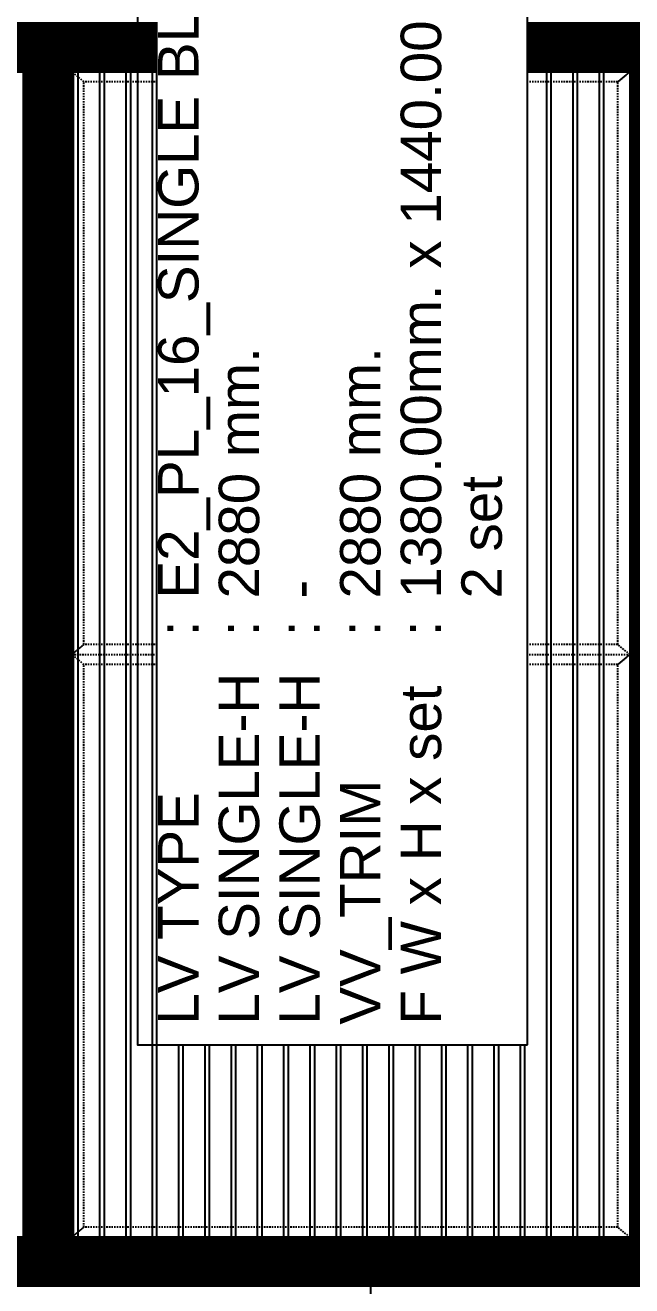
# Model space of a CAD drawing. Header units: millimetres. Extents: x -4391136 to -1798569, y -886572 to -291056.
# Drawn here: x -2251115 to -2249615, y -387600 to -384485 of the extents above; entities that cross this region are included whole.
import ezdxf
from ezdxf.enums import TextEntityAlignment as Align

# ---------------------------------------------------------------- set-up
doc = ezdxf.new("R2010")
doc.units = ezdxf.units.MM
for name, pattern in [('ACM_Grid2', [9, 6, -1, 1, -1]), ('HIDDEN', [0.375, 0.25, -0.125]), ('HIDDEN2', [4.7625, 3.175, -1.5875]), ('TA_GL_005.00000', [13.75, 5, -1.25, 1.25, -1.25, 5]), ('TA_HL_001.00000', [6.5, 3.55, -2.95])]:
    doc.linetypes.add(name, pattern=pattern)
doc.layers.get('Defpoints').update_dxf_attribs({"color": 250})
for name, color, linetype in [('000 - 0_SYM_DWG_GRIDLINE_MAIN_COLOR_251', 251, 'Continuous'), ('010 - ASPG_EXTR_MAIN_COLOR_2', 2, 'Continuous'), ('010 - ASPG_EXTR_WIPEOUT_', 250, 'Continuous'), ('010 - ASPG_FRAMING_MAIN_COLOR_1', 1, 'Continuous'), ('010 - ASPG_FRAMING_MAIN_COLOR_2', 2, 'Continuous'), ('010 - ASPG_FRAMING_SUB_COLOR_2', 2, 'Continuous'), ('010 - ASPG_FRAMING_WIPEOUT_', 250, 'Continuous'), ('_[-125x65x6x8', 3, 'Continuous'), ('_PLATE-SC', 2, 'Continuous'), ('_PP-Dim', 1, 'Continuous'), ('_SC -100x100x6x8', 1, 'Continuous'), ('_SC-D1', 2, 'Continuous'), ('G-ANNO-HATCH-G251', 7, 'Continuous'), ('Xref-E1-E4$0$E2_Ent2-CRD$0$_Beam', 253, 'Continuous'), ('Xref-E1-E4$0$E2_Ent2-CRD$0$_Col', 253, 'Continuous')]:
    doc.layers.add(name, color=color, linetype=linetype)
for name, color, linetype, true_color, plot in [('000 - ESTIMATE_ASPG_MAIN_COLOR_6', 6, 'Continuous', 0xff00ff, False), ('000 - ESTIMATE_ASPG_TEXT_COLOR_1', 1, 'Continuous', 0xff0000, False), ('000_AREA_ASPG_AREA_HATCH_', 7, 'Continuous', 0xff8700, False), ('000_AREA_ASPG_AREA_MAIN_COLOR_1', 7, 'Continuous', 0xff8700, False)]:
    doc.layers.add(name, color=color, linetype=linetype, true_color=true_color, plot=plot)
doc.layers.add('000 - ESTIMATE_ASPG_WIPEOUT_', color=250, linetype='Continuous', plot=False)
doc.layers.add('ACM_Line_Grid Line _Existing__Lw2_', color=252, linetype='ACM_Grid2', lineweight=9)
doc.styles.add('_Arial', font='arial.ttf')
doc.styles.add('TA', font='', dxfattribs={"height": 4.5})
doc.styles.add('Xref-E1-E4$0$E2_Ent2-CRD$0$Arial', font='arial.ttf', dxfattribs={"height": 300})
doc.styles.get('TA').set_extended_font_data('Cordia New')

# ---------------------------------------------------------------- blocks, each defined once
blk = doc.blocks.new('_PL-01')
at = {"layer": 'G-ANNO-HATCH-G251'}
h = blk.add_hatch(dxfattribs=at)
h.set_pattern_fill('AR-CONC', color=250, scale=0.05)
h.set_pattern_definition([(50, (-178564.836, -85577.109), (9.10923345, -0.79695428), [0.9525, -10.4775]), (355, (-178564.836, -85577.109), (-1.76217107, 9.55284226), [0.762, -8.3820292]), (100.4514447, (-178564.077, -85577.176), (7.34706235, 8.7558876), [0.80950044, -8.90451223]), (46.1842, (-178564.836, -85574.569), (13.55395204, -2.1021164), [1.42875, -15.71625]), (96.6355576, (-178563.706, -85574.744), (11.8702067, 12.3713062), [1.2142512, -13.3567804]), (351.184151, (-178564.836, -85574.57), (11.8702067, 12.3713062), [1.1429984, -12.5729866]), (21, (-178563.566, -85575.204), (7.58071956, -5.1132599), [0.9525, -10.4775]), (326, (-178563.566, -85575.204), (3.0901014, 9.2093983), [0.762, -8.382]), (71.451445, (-178562.934, -85575.63), (10.67082096, 4.09613844), [0.80950044, -8.9044969]), (37.5, (-178564.8358, -85577.1093), (0.15443016, 4.227751944), [0, -8.2804, 0, -8.509, 0, -8.41375]), (7.5, (-178564.836, -85577.1093), (3.34098313, 5.00902874), [0, -4.8514, 0, -8.0899, 0, -3.20675]), (327.5, (-178567.668, -85577.1093), (6.77952976, -0.2864372), [0, -3.175, 0, -9.906, 0, -13.1445]), (317.5, (-178568.938, -85577.1093), (7.40645907, 1.27132455), [0, -4.1275, 0, -6.5786, 0, -9.3345])])
h.paths.add_polyline_path([(70, 0), (-70, 0), (-70, -10), (70, -10)])
h = blk.add_hatch(dxfattribs=at)
h.set_pattern_fill('ANSI32', color=250, scale=0.5, angle=90)
h.set_pattern_definition([(135, (-178371.5467, -85577.1093), (-3.36759605, -3.36759605), []), (135, (-178371.5467, -85574.8643), (-3.36759605, -3.36759605), [])])
h.paths.add_polyline_path([(70, -10), (-70, -10), (-70, -20), (70, -20)])
for points in [[(-70, 0), (70, 0), (70, -10), (-70, -10)], [(-70, -10), (70, -10), (70, -20), (-70, -20)]]:
    blk.add_lwpolyline(points, close=True)
at = {"layer": 'ACM_Line_Grid Line _Existing__Lw2_', "lineweight": 20}
blk.add_line((0, 0), (0, -20), dxfattribs=at)
blk = doc.blocks.new('*U1296')
for p, q in [((-3, 2010.5), (-63, 2010.5)), ((-57.9, 2005.5), (-50, 2005.5)), ((-50, 5.5), (-50, 2005.5)), ((-50, 2005.5), (50, 2005.5)), ((-3, 2005.5), (-3, 2010.5)), ((50, 2005.5), (50, 5.5)), ((-3, 0.5), (-63, 0.5)), ((-57.9, 5.5), (-50, 5.5)), ((-50, 5.5), (50, 5.5)), ((-3, 5.5), (-3, 0.5))]:
    blk.add_line(p, q)
at = {"color": 1, "linetype": 'HIDDEN'}
for p, q in [((-8, 2000.5), (-8, 1955.6)), ((-3, 2005.5), (-3, 5.5)), ((3, 5.5), (3, 2005.5)), ((-8, 10.5), (-8, 55.3))]:
    blk.add_line(p, q, dxfattribs=at)
at = {"color": 252}
for p, q in [((-24.8, 1982.1), (-24.8, 1968.8)), ((-24.8, 1982.1), (-23.6, 1980.8)), ((-24.8, 1968.8), (-23.6, 1970.1)), ((-22.4, 1982.1), (-23.6, 1980.8)), ((-23.6, 1980.8), (-23.6, 1970.1)), ((-23.6, 1970.1), (-22.4, 1968.8)), ((-22.4, 1982.1), (-21.2, 1980.8)), ((-22.4, 1982.1), (-22.4, 1968.8)), ((-22.4, 1968.8), (-21.2, 1970.1)), ((-20, 1982.1), (-21.2, 1980.8)), ((-21.2, 1980.8), (-21.2, 1970.1)), ((-21.2, 1970.1), (-20, 1968.8)), ((-20, 1982.1), (-18.8, 1980.8)), ((-20, 1982.1), (-20, 1968.8)), ((-20, 1968.8), (-18.8, 1970.2)), ((-17.6, 1986.3), (-18.8, 1985.5)), ((-18.8, 1985.5), (-18.8, 1965.5)), ((-17.6, 1964.7), (-18.8, 1965.5)), ((-17.6, 1986.3), (-11, 1986.3)), ((-17.6, 1979.1), (-11, 1979.1)), ((-17.6, 1971.9), (-11, 1971.9)), ((-17.6, 1964.7), (-11, 1964.7)), ((-11, 1986.3), (-9.8, 1985.5)), ((-11, 1964.7), (-9.8, 1965.5)), ((-9.8, 1989), (-9.8, 1962)), ((-9.8, 1989), (-8, 1989)), ((-8, 1989), (-8, 1962)), ((4, 1962), (4, 1989)), ((5.8, 1989), (4, 1989)), ((5.8, 1962), (5.8, 1989)), ((7, 1986.3), (5.8, 1985.5)), ((7, 1964.7), (5.8, 1965.5)), ((13.6, 1986.3), (7, 1986.3)), ((13.6, 1979.1), (7, 1979.1)), ((13.6, 1971.9), (7, 1971.9)), ((13.6, 1964.7), (7, 1964.7)), ((13.6, 1986.3), (14.8, 1985.5)), ((13.6, 1964.7), (14.8, 1965.5)), ((14.8, 1965.5), (14.8, 1985.5)), ((22.6, 1986.3), (16, 1986.3)), ((22.6, 1979.1), (16, 1979.1)), ((22.6, 1971.9), (16, 1971.9)), ((22.6, 1964.7), (16, 1964.7)), ((22.6, 1986.3), (23.8, 1985.5)), ((22.6, 1964.7), (23.8, 1965.5)), ((23.8, 1965.5), (23.8, 1985.5)), ((25, 1982.1), (23.8, 1980.8)), ((25, 1968.8), (23.8, 1970.2)), ((26.2, 1980.8), (25, 1982.1)), ((25, 1968.8), (25, 1982.1)), ((25, 1968.8), (26.2, 1970.2)), ((27.4, 1982.1), (26.2, 1980.8)), ((26.2, 1970.2), (26.2, 1980.8)), ((27.4, 1968.8), (26.2, 1970.2)), ((28.6, 1980.8), (27.4, 1982.1)), ((27.4, 1968.8), (27.4, 1982.1)), ((27.4, 1968.8), (28.6, 1970.2)), ((29.8, 1982.1), (28.6, 1980.8)), ((28.6, 1980.8), (28.6, 1970.2)), ((29.8, 1968.8), (28.6, 1970.2)), ((29.8, 1968.8), (29.8, 1982.1)), ((-9.8, 1962), (-8, 1962)), ((5.8, 1962), (4, 1962)), ((-24.8, 28.8), (-24.8, 42.1)), ((-24.8, 42.1), (-23.6, 40.8)), ((-23.6, 40.8), (-22.4, 42.1)), ((-23.6, 30.2), (-23.6, 40.8)), ((-22.4, 42.1), (-21.2, 40.8)), ((-22.4, 28.8), (-22.4, 42.1)), ((-21.2, 40.8), (-20, 42.1)), ((-21.2, 30.2), (-21.2, 40.8)), ((-20, 42.1), (-18.8, 40.8)), ((-20, 28.8), (-20, 42.1)), ((-17.6, 46.3), (-18.8, 45.5)), ((-18.8, 25.5), (-18.8, 45.5)), ((-17.6, 46.3), (-11, 46.3)), ((-17.6, 39.1), (-11, 39.1)), ((-17.6, 31.9), (-11, 31.9)), ((-11, 46.3), (-9.8, 45.5)), ((-9.8, 22), (-9.8, 49)), ((-9.8, 49), (-8, 49)), ((-8, 22), (-8, 49)), ((4, 49), (4, 22)), ((5.8, 49), (4, 49)), ((5.8, 49), (5.8, 22)), ((7, 46.3), (5.8, 45.5)), ((13.6, 46.3), (7, 46.3)), ((13.6, 39.1), (7, 39.1)), ((13.6, 31.9), (7, 31.9)), ((13.6, 46.3), (14.8, 45.5)), ((14.8, 45.5), (14.8, 25.5)), ((22.6, 46.3), (16, 46.3)), ((22.6, 39.1), (16, 39.1)), ((22.6, 31.9), (16, 31.9)), ((22.6, 46.3), (23.8, 45.5)), ((23.8, 45.5), (23.8, 25.5)), ((25, 42.1), (23.8, 40.8)), ((25, 42.1), (26.2, 40.8)), ((25, 42.1), (25, 28.8)), ((27.4, 42.1), (26.2, 40.8)), ((26.2, 40.8), (26.2, 30.1)), ((27.4, 42.1), (28.6, 40.8)), ((27.4, 42.1), (27.4, 28.8)), ((29.8, 42.1), (28.6, 40.8)), ((28.6, 30.1), (28.6, 40.8)), ((29.8, 42.1), (29.8, 28.8)), ((-24.8, 28.8), (-23.6, 30.2)), ((-22.4, 28.8), (-23.6, 30.2)), ((-22.4, 28.8), (-21.2, 30.2)), ((-20, 28.8), (-21.2, 30.2)), ((-20, 28.8), (-18.8, 30.2)), ((-17.6, 24.7), (-18.8, 25.5)), ((-17.6, 24.7), (-11, 24.7)), ((-11, 24.7), (-9.8, 25.5)), ((-9.8, 22), (-8, 22)), ((5.8, 22), (4, 22)), ((7, 24.7), (5.8, 25.5)), ((13.6, 24.7), (7, 24.7)), ((13.6, 24.7), (14.8, 25.5)), ((22.6, 24.7), (16, 24.7)), ((22.6, 24.7), (23.8, 25.5)), ((25, 28.8), (23.8, 30.2)), ((26.2, 30.1), (25, 28.8)), ((27.4, 28.8), (26.2, 30.1)), ((28.6, 30.1), (27.4, 28.8)), ((29.8, 28.8), (28.6, 30.1))]:
    blk.add_line(p, q, dxfattribs=at)
for points in [[(-17.6, 1986.3, 0.325), (-17.6, 1979.1, 0.325), (-17.6, 1971.9, 0.325), (-17.6, 1964.7, 0.325)], [(-11, 1986.3, -0.325), (-11, 1979.1, -0.325), (-11, 1971.9, -0.325), (-11, 1964.7, -0.325)], [(7, 1964.7, -0.325), (7, 1971.9, -0.325), (7, 1979.1, -0.325), (7, 1986.3, -0.325)], [(13.6, 1964.7, 0.325), (13.6, 1971.9, 0.325), (13.6, 1979.1, 0.325), (13.6, 1986.3, 0.325)], [(22.6, 1964.7, 0.325), (22.6, 1971.9, 0.325), (22.6, 1979.1, 0.325), (22.6, 1986.3, 0.325)], [(-17.6, 24.7, -0.325), (-17.6, 31.9, -0.325), (-17.6, 39.1, -0.325), (-17.6, 46.3, -0.325)], [(-11, 24.7, 0.325), (-11, 31.9, 0.325), (-11, 39.1, 0.325), (-11, 46.3, 0.325)], [(7, 46.3, 0.325), (7, 39.1, 0.325), (7, 31.9, 0.325), (7, 24.7, 0.325)], [(13.6, 46.3, -0.325), (13.6, 39.1, -0.325), (13.6, 31.9, -0.325), (13.6, 24.7, -0.325)], [(22.6, 46.3, -0.325), (22.6, 39.1, -0.325), (22.6, 31.9, -0.325), (22.6, 24.7, -0.325)]]:
    blk.add_lwpolyline(points, format="xyb", dxfattribs=at)
for points in [[(16, 1986.3, 0.325), (16, 1979.1, 0.325), (16, 1971.9, 0.325), (16, 1964.7), (14.8, 1965.5), (14.8, 1985.5)], [(16, 24.7, -0.325), (16, 31.9, -0.325), (16, 39.1, -0.325), (16, 46.3), (14.8, 45.5), (14.8, 25.5)]]:
    blk.add_lwpolyline(points, format="xyb", close=True, dxfattribs=at)
for centre, start, end in [((-57.2, 2011.4), 188.4792, 263.1502), ((-57.2, -0.4), 96.8498, 171.5208)]:
    blk.add_arc(centre, 5.91, start, end)
at = {"color": 1, "linetype": 'HIDDEN'}
for centre, radius, start, end in [((-13, 2000.5), 5, 0, 90), ((-2.1, 1956.3), 5.91, 186.8498, 261.5208), ((-2.1, 54.6), 5.91, 98.4792, 173.1502), ((-13, 10.5), 5, 270, 0)]:
    blk.add_arc(centre, radius, start, end, dxfattribs=at)
at = {"color": 252}
for centre, radius, start, end in [((-18.3, 1975.5), 9.29, 134.3223, 225.6777), ((71.5, 1971.4), 47.7, 178.4903, 181.5097), ((23.3, 1975.5), 9.29, 314.3223, 45.6777), ((-18.3, 35.5), 9.29, 134.3223, 225.6777), ((71.5, 39.5), 47.7, 178.4903, 181.5097), ((23.3, 35.5), 9.29, 314.3223, 45.6777)]:
    blk.add_arc(centre, radius, start, end, dxfattribs=at)
at = {"layer": 'Defpoints'}
blk.add_line((0, 2010.5), (0, 0.5), dxfattribs=at)
blk = doc.blocks.new('*U1304')
at = {"color": 253, "linetype": 'HIDDEN2', "ltscale": 0.5}
blk.add_line((400.7, -26.5), (-1599.3, -26.5), dxfattribs=at)
blk.add_lwpolyline([(400.7, 32.5), (-1599.3, 32.5), (-1599.3, -32.5), (400.7, -32.5)], close=True)
blk = doc.blocks.new('_SC-D1')
blk.add_line((3, -36), (-3, -36))
for points in [[(-50, 0), (50, 0), (50, -6), (-50, -6)], [(-3, -6), (3, -6), (3, -106), (-3, -106)]]:
    blk.add_lwpolyline(points, close=True)
blk = doc.blocks.new('W-1-PP17-ENT2_REV00_20260527-020919_ELEVATION_2_ST')
at = {"layer": 'Xref-E1-E4$0$E2_Ent2-CRD$0$_Beam'}
for p, q in [((-19235, 111340), (-17135, 111340)), ((-19235, 110740), (-17135, 110740))]:
    blk.add_line(p, q, dxfattribs=at)
at = {"layer": 'Xref-E1-E4$0$E2_Ent2-CRD$0$_Beam', "lineweight": -3}
blk.add_line((-19235, 108690), (-17135, 108690), dxfattribs=at)
at = {"layer": 'Xref-E1-E4$0$E2_Ent2-CRD$0$_Col'}
blk.add_lwpolyline([(-17135, 102190), (-17135, 114090), (-16435, 114090), (-16435, 102190)], dxfattribs=at)
at = {"layer": '_[-125x65x6x8', "color": 2}
for p in [(-17585.7, 110340), (-17585.7, 109090)]:
    blk.add_blockref('*U1304', p, dxfattribs=at)
at = {"layer": '_PLATE-SC', "xscale": -1, "rotation": 180}
for p in [(-17435, 111340), (-17435, 108690)]:
    blk.add_blockref('_PL-01', p, dxfattribs=at)
at = {"layer": '_PLATE-SC'}
blk.add_blockref('_PL-01', (-17435, 110740), dxfattribs=at)
at = {"layer": '_SC -100x100x6x8'}
blk.add_blockref('*U1296', (-17435, 108709.5), dxfattribs=at)
at = {"layer": '_SC-D1'}
for p in [(-17435, 110307.5), (-17435, 109057.5)]:
    blk.add_blockref('_SC-D1', p, dxfattribs=at)
at = {"layer": 'Defpoints', "lineweight": -3, "style": 'Xref-E1-E4$0$E2_Ent2-CRD$0$Arial'}
for p in [(-16822.8, 110974.8), (-16822.8, 108403.8)]:
    blk.add_text('C55', height=150, dxfattribs=at).set_placement(p, align=Align.MIDDLE_CENTER)
blk = doc.blocks.new('*U2335')
at = {"layer": '000 - 0_SYM_DWG_GRIDLINE_MAIN_COLOR_251', "color": 0, "linetype": 'ByBlock', "ltscale": 5}
blk.add_line((20, 0), (-573.796, 0), dxfattribs=at)
at = {"style": 'TA', "flags": 1}
blk.add_attdef('LOCATION', (6, -6), '', height=4.5, rotation=270, dxfattribs=at)
blk = doc.blocks.new('W-1-PP17-ENT2_REV00_20260527-020919_ELEVATION_2_DIMS')
at = {"layer": '000 - 0_SYM_DWG_GRIDLINE_MAIN_COLOR_251', "linetype": 'TA_GL_005.00000', "xscale": 50, "yscale": 50, "zscale": 50, "rotation": 180}
for p in [(-26525, 111340), (-26525, 108690)]:
    blk.add_blockref('*U2335', p, dxfattribs=at)
blk = doc.blocks.new('*U2041')
blk.add_wipeout([(50, 0), (1450, 0), (1450, 2880), (50, 2880)]).dxf.layer = '010 - ASPG_EXTR_WIPEOUT_'
at = {"layer": '010 - ASPG_EXTR_MAIN_COLOR_2'}
for points in [[(125, 0), (135.2, 0), (135.2, 2880), (125, 2880)], [(190, 0), (200.2, 0), (200.2, 2880), (190, 2880)], [(255, 0), (265.2, 0), (265.2, 2880), (255, 2880)], [(320, 0), (330.2, 0), (330.2, 2880), (320, 2880)], [(385, 0), (395.2, 0), (395.2, 2880), (385, 2880)], [(450, 0), (460.2, 0), (460.2, 2880), (450, 2880)], [(515, 0), (525.2, 0), (525.2, 2880), (515, 2880)], [(580, 0), (590.2, 0), (590.2, 2880), (580, 2880)], [(645, 0), (655.2, 0), (655.2, 2880), (645, 2880)], [(710, 0), (720.2, 0), (720.2, 2880), (710, 2880)], [(775, 0), (785.2, 0), (785.2, 2880), (775, 2880)], [(840, 0), (850.2, 0), (850.2, 2880), (840, 2880)], [(905, 0), (915.2, 0), (915.2, 2880), (905, 2880)], [(970, 0), (980.2, 0), (980.2, 2880), (970, 2880)], [(1035, 0), (1045.2, 0), (1045.2, 2880), (1035, 2880)], [(1100, 0), (1110.2, 0), (1110.2, 2880), (1100, 2880)], [(1165, 0), (1175.2, 0), (1175.2, 2880), (1165, 2880)], [(1230, 0), (1240.2, 0), (1240.2, 2880), (1230, 2880)], [(1295, 0), (1305.2, 0), (1305.2, 2880), (1295, 2880)], [(1360, 0), (1370.2, 0), (1370.2, 2880), (1360, 2880)]]:
    blk.add_lwpolyline(points, close=True, dxfattribs=at)
at = {"layer": '010 - ASPG_FRAMING_SUB_COLOR_2'}
blk.add_lwpolyline([(50, 0), (1450, 0), (1450, 2880), (50, 2880)], close=True, dxfattribs=at)
for points in [[(-50, 0), (50, 0), (50, 2880), (-50, 2880)], [(1450, 0), (1550, 0), (1550, 2880), (1450, 2880)]]:
    blk.add_wipeout(points).dxf.layer = '010 - ASPG_EXTR_WIPEOUT_'
at = {"layer": '010 - ASPG_EXTR_MAIN_COLOR_2'}
blk.add_lwpolyline([(1425, 0), (1435.2, 0), (1435.2, 2880), (1425, 2880)], close=True, dxfattribs=at)
at = {"layer": '010 - ASPG_FRAMING_MAIN_COLOR_1'}
for points in [[(-50, 0), (-40, 0), (-40, 2880), (-50, 2880)], [(40, 0), (50, 0), (50, 2880), (40, 2880)], [(1450, 0), (1460, 0), (1460, 2880), (1450, 2880)], [(1540, 0), (1550, 0), (1550, 2880), (1540, 2880)]]:
    blk.add_lwpolyline(points, close=True, dxfattribs=at)
at = {"layer": '010 - ASPG_FRAMING_SUB_COLOR_2'}
for points in [[(-50, 0), (50, 0), (50, 2880), (-50, 2880)], [(1450, 0), (1550, 0), (1550, 2880), (1450, 2880)]]:
    blk.add_lwpolyline(points, close=True, dxfattribs=at)
blk = doc.blocks.new('*U2072')
blk.add_wipeout([(0, -40), (20933, -40), (20933, 40), (0, 40)]).dxf.layer = '010 - ASPG_FRAMING_WIPEOUT_'
at = {"layer": '010 - ASPG_FRAMING_MAIN_COLOR_2'}
blk.add_lwpolyline([(0, -40), (20933, -40), (20933, 40), (0, 40)], close=True, dxfattribs=at)
for points in [[(-75, 40), (21008, 40), (21008, 50), (-75, 50)], [(-75, -50), (21008, -50), (21008, -40), (-75, -40)]]:
    blk.add_wipeout(points).dxf.layer = '010 - ASPG_FRAMING_WIPEOUT_'
at = {"layer": '010 - ASPG_FRAMING_MAIN_COLOR_1'}
for points in [[(-75, 40), (21008, 40), (21008, 50), (-75, 50)], [(-75, -50), (21008, -50), (21008, -40), (-75, -40)]]:
    blk.add_lwpolyline(points, close=True, dxfattribs=at)
blk = doc.blocks.new('*U2075')
blk.add_wipeout([(0, -40), (9414, -40), (9414, 40), (0, 40)]).dxf.layer = '010 - ASPG_FRAMING_WIPEOUT_'
at = {"layer": '010 - ASPG_FRAMING_MAIN_COLOR_2'}
blk.add_lwpolyline([(0, -40), (9414, -40), (9414, 40), (0, 40)], close=True, dxfattribs=at)
for points in [[(0, 40), (9489, 40), (9489, 50), (0, 50)], [(0, -50), (9489, -50), (9489, -40), (0, -40)]]:
    blk.add_wipeout(points).dxf.layer = '010 - ASPG_FRAMING_WIPEOUT_'
at = {"layer": '010 - ASPG_FRAMING_MAIN_COLOR_1'}
for points in [[(0, 40), (9489, 40), (9489, 50), (0, 50)], [(0, -50), (9489, -50), (9489, -40), (0, -40)]]:
    blk.add_lwpolyline(points, close=True, dxfattribs=at)
blk = doc.blocks.new('*U2077')
blk.add_wipeout([(50, 0), (1840, 0), (1840, 2880), (50, 2880)]).dxf.layer = '010 - ASPG_EXTR_WIPEOUT_'
at = {"layer": '010 - ASPG_EXTR_MAIN_COLOR_2'}
for points in [[(134, 0), (144.2, 0), (144.2, 2880), (134, 2880)], [(199, 0), (209.2, 0), (209.2, 2880), (199, 2880)], [(264, 0), (274.2, 0), (274.2, 2880), (264, 2880)], [(329, 0), (339.2, 0), (339.2, 2880), (329, 2880)], [(394, 0), (404.2, 0), (404.2, 2880), (394, 2880)], [(459, 0), (469.2, 0), (469.2, 2880), (459, 2880)], [(524, 0), (534.2, 0), (534.2, 2880), (524, 2880)], [(589, 0), (599.2, 0), (599.2, 2880), (589, 2880)], [(654, 0), (664.2, 0), (664.2, 2880), (654, 2880)], [(719, 0), (729.2, 0), (729.2, 2880), (719, 2880)], [(784, 0), (794.2, 0), (794.2, 2880), (784, 2880)], [(849, 0), (859.2, 0), (859.2, 2880), (849, 2880)], [(914, 0), (924.2, 0), (924.2, 2880), (914, 2880)], [(979, 0), (989.2, 0), (989.2, 2880), (979, 2880)], [(1044, 0), (1054.2, 0), (1054.2, 2880), (1044, 2880)], [(1109, 0), (1119.2, 0), (1119.2, 2880), (1109, 2880)], [(1174, 0), (1184.2, 0), (1184.2, 2880), (1174, 2880)], [(1239, 0), (1249.2, 0), (1249.2, 2880), (1239, 2880)], [(1304, 0), (1314.2, 0), (1314.2, 2880), (1304, 2880)], [(1369, 0), (1379.2, 0), (1379.2, 2880), (1369, 2880)], [(1434, 0), (1444.2, 0), (1444.2, 2880), (1434, 2880)], [(1499, 0), (1509.2, 0), (1509.2, 2880), (1499, 2880)], [(1564, 0), (1574.2, 0), (1574.2, 2880), (1564, 2880)], [(1629, 0), (1639.2, 0), (1639.2, 2880), (1629, 2880)], [(1694, 0), (1704.2, 0), (1704.2, 2880), (1694, 2880)], [(1759, 0), (1769.2, 0), (1769.2, 2880), (1759, 2880)]]:
    blk.add_lwpolyline(points, close=True, dxfattribs=at)
at = {"layer": '010 - ASPG_FRAMING_SUB_COLOR_2'}
blk.add_lwpolyline([(50, 0), (1840, 0), (1840, 2880), (50, 2880)], close=True, dxfattribs=at)
blk.add_wipeout([(-50, 0), (50, 0), (50, 2880), (-50, 2880)]).dxf.layer = '010 - ASPG_EXTR_WIPEOUT_'
at = {"layer": '010 - ASPG_FRAMING_MAIN_COLOR_1'}
for points in [[(-50, 0), (-40, 0), (-40, 2880), (-50, 2880)], [(40, 0), (50, 0), (50, 2880), (40, 2880)]]:
    blk.add_lwpolyline(points, close=True, dxfattribs=at)
at = {"layer": '010 - ASPG_FRAMING_SUB_COLOR_2'}
blk.add_lwpolyline([(-50, 0), (50, 0), (50, 2880), (-50, 2880)], close=True, dxfattribs=at)
blk = doc.blocks.new('*U2379')
at = {"layer": '010 - ASPG_FRAMING_MAIN_COLOR_1', "linetype": 'ByBlock'}
for points in [[(0, 0), (0, 1380), (25, 1350), (25, 30), (0, 0)], [(1440, 1380), (0, 1380), (25, 1350), (1415, 1350)], [(1440, 0), (1440, 1380), (1415, 1350), (1415, 30), (1440, 0)], [(25, 30), (1415, 30), (1440, 0), (0, 0), (25, 30)]]:
    blk.add_lwpolyline(points, close=True, dxfattribs=at)
blk = doc.blocks.new('A$Cd3cf6656')
blk.add_wipeout([(-964.7, -457.4), (1855.6, -457.4), (1855.6, 457.4), (-964.7, 457.4)]).dxf.layer = '000 - ESTIMATE_ASPG_WIPEOUT_'
at = {"layer": '000 - ESTIMATE_ASPG_MAIN_COLOR_6'}
blk.add_lwpolyline([(-964.7, -457.4), (1855.6, -457.4), (1855.6, 507.4), (-964.7, 507.4)], close=True, dxfattribs=at)
at = {"layer": '000 - ESTIMATE_ASPG_TEXT_COLOR_1', "style": '_Arial'}
for s, p in [('LV TYPE', (-914.7, 356.5)), (':', (45, 356.5)), ('LV SINGLE-H', (-914.7, 206.5)), (':', (45, 206.5)), ('LV SINGLE-H', (-914.7, 56.5)), (':', (45, 56.5)), ('VV_TRIM', (-914.7, -93.5)), (':', (45, -93.5)), ('F W x H x set', (-914.7, -243.5)), (':', (45, -243.5))]:
    blk.add_text(s, height=100, dxfattribs=at).set_placement(p)
for tag, p in [('LV_TYPE_VAL', (138.1, 356.5)), ('LV_SIN-H_VAL', (138.1, 206.5)), ('LV_DOU-H_VAL', (138.1, 56.5)), ('V-TRIM_VAL', (138.1, -93.5)), ('FRAME_VAL', (138.1, -243.5)), ('FRAME_SET', (138.1, -393.5))]:
    blk.add_attdef(tag, p, '', height=100, dxfattribs=at)
blk = doc.blocks.new('*U2673')
at = {"layer": '000_AREA_ASPG_AREA_HATCH_', "transparency": 33554539}
h = blk.add_hatch(dxfattribs=at)
h.set_pattern_fill('ANSI31', color=256)
h.set_pattern_definition([(45, (-24.4354, 2854.1105), (-2.245064, 2.245064), [])])
h.paths.add_polyline_path([(-60, 0), (60, 0), (60, 2880), (-60, 2880)])
at = {"layer": '000_AREA_ASPG_AREA_MAIN_COLOR_1'}
blk.add_lwpolyline([(-60, 0), (60, 0), (60, 2880), (-60, 2880)], close=True, dxfattribs=at)
blk = doc.blocks.new('*U2681')
at = {"layer": '000_AREA_ASPG_AREA_HATCH_', "transparency": 33554539}
h = blk.add_hatch(dxfattribs=at)
h.set_pattern_fill('ANSI31', color=256)
h.set_pattern_definition([(45, (-24.4354, 9463.1105), (-2.245064, 2.245064), [])])
h.paths.add_polyline_path([(-60, 0), (60, 0), (60, 9489), (-60, 9489)])
at = {"layer": '000_AREA_ASPG_AREA_MAIN_COLOR_1'}
blk.add_lwpolyline([(-60, 0), (60, 0), (60, 9489), (-60, 9489)], close=True, dxfattribs=at)
blk = doc.blocks.new('*U2682')
at = {"layer": '000_AREA_ASPG_AREA_HATCH_', "transparency": 33554539}
h = blk.add_hatch(dxfattribs=at)
h.set_pattern_fill('ANSI31', color=256)
h.set_pattern_definition([(45, (-24.4354, 20982.1105), (-2.24506403, 2.24506403), [])])
h.paths.add_polyline_path([(-60, 0), (60, 0), (60, 21008), (-60, 21008)])
at = {"layer": '000_AREA_ASPG_AREA_MAIN_COLOR_1'}
blk.add_lwpolyline([(-60, 0), (60, 0), (60, 21008), (-60, 21008)], close=True, dxfattribs=at)

msp = doc.modelspace()

# ---------------------------------------------------------------- block references
msp.add_blockref('W-1-PP17-ENT2_REV00_20260527-020919_ELEVATION_2_DIMS', (-2233125.2, -495830.4))
at = {"layer": '_PP-Dim'}
msp.add_blockref('W-1-PP17-ENT2_REV00_20260527-020919_ELEVATION_2_ST', (-2233125.2, -495830.4), dxfattribs=at)

# ---------------------------------------------------------------- next in the draw order: block references
at = {"xscale": -1}
msp.add_blockref('*U2041', (-2249560.2, -387480.4), dxfattribs=at)

# ---------------------------------------------------------------- next in the draw order: block references
at = {"color": 6, "xscale": -1, "rotation": 180}
msp.add_blockref('*U2072', (-2252974.2, -384540.4), dxfattribs=at)
at = {"color": 6, "yscale": -1, "rotation": 180}
msp.add_blockref('*U2075', (-2243560.2, -387540.4), dxfattribs=at)

# ---------------------------------------------------------------- next in the draw order: block references
at = {"linetype": 'TA_HL_001.00000', "yscale": -1, "rotation": 90}
for p in [(-2251000.2, -386040.4), (-2251000.2, -387480.4)]:
    msp.add_blockref('*U2379', p, dxfattribs=at)
msp.add_blockref('*U2673', (-2249560.2, -387480.4))

# ---------------------------------------------------------------- next in the draw order: block references
at = {"xscale": -1}
msp.add_blockref('*U2077', (-2251060.2, -387480.4), dxfattribs=at)

# ---------------------------------------------------------------- next in the draw order: block references
at = {"xscale": -1, "yscale": -1, "rotation": 90}
msp.add_blockref('*U2682', (-2252974.2, -384540.4), dxfattribs=at)
msp.add_blockref('*U2673', (-2251060.2, -387480.4))
at = {"rotation": 90}
msp.add_blockref('*U2681', (-2243560.2, -387540.4), dxfattribs=at)

# ---------------------------------------------------------------- next in the draw order: block references
msp.add_blockref('A$Cd3cf6656', (-2250330.2, -386040.4), dxfattribs=at).add_auto_attribs({'LV_TYPE_VAL': 'E2_PL_16_SINGLE BLANK', 'LV_SIN-H_VAL': '2880 mm. ', 'LV_DOU-H_VAL': '-', 'V-TRIM_VAL': '2880 mm.', 'FRAME_VAL': '1380.00mm. x 1440.00mm.', 'FRAME_SET': '2 set'})

doc.saveas('drawing.dxf')
